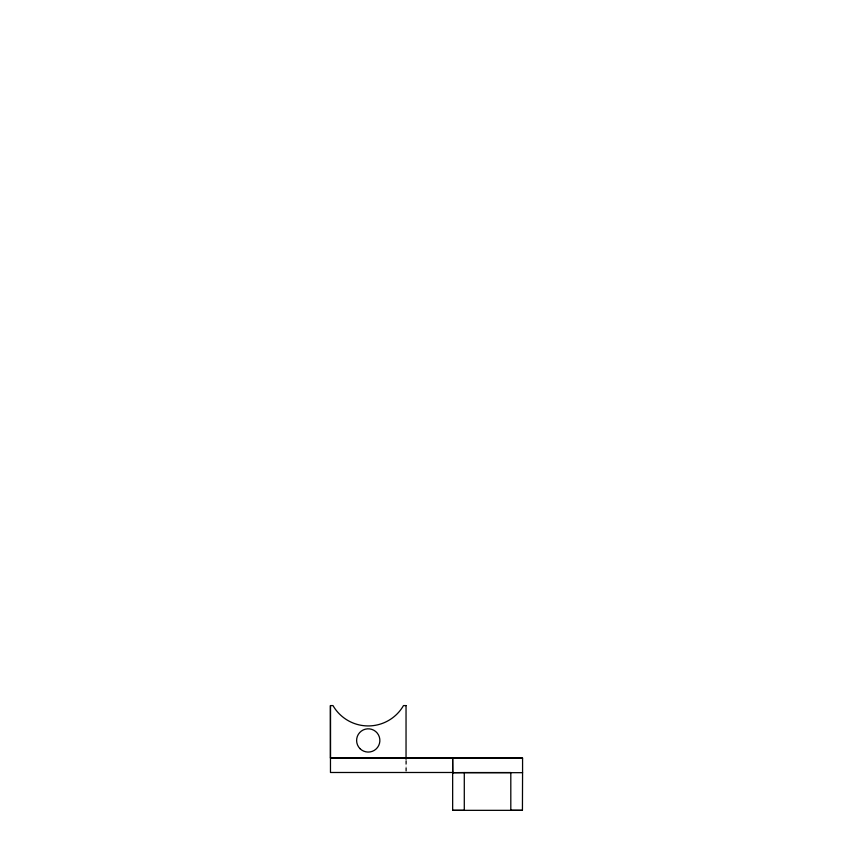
<?xml version="1.0" encoding="UTF-8"?>
<svg xmlns="http://www.w3.org/2000/svg" width="853" height="853" viewBox="0 0 853 853"><rect width="100%" height="100%" fill="white"/><g stroke="black" fill="none" stroke-linecap="round" stroke-linejoin="round"><path stroke-width="0.64" stroke-dasharray="4.26 3.2" d="M406.071 771.165L406.071 760.577M406.039 760.641L406.039 771.133"/><path stroke-width="1.28" d="M406.049 705.591L403.49 705.58A40.709 40.709 0 0 1 332.979 705.58L330.442 705.591L330.474 772.487L453.657 772.487M452.783 772.679L464.288 772.551L464.288 810.35L452.655 810.339L452.655 758.04L452.783 772.679L522.569 772.679L522.569 758.125L330.442 757.901L330.442 705.591M510.808 810.35L510.808 772.551L464.288 772.551M452.655 810.339L522.431 810.339L522.569 772.679M522.569 758.125L330.442 757.901M510.755 810.286L522.431 810.339M406.039 705.58L406.039 759.33M360.019 748.667A11.633 11.633 0 0 0 379.478 743.453A11.633 11.633 0 0 0 365.233 729.208A11.633 11.633 0 0 0 360.019 748.667"/></g></svg>
